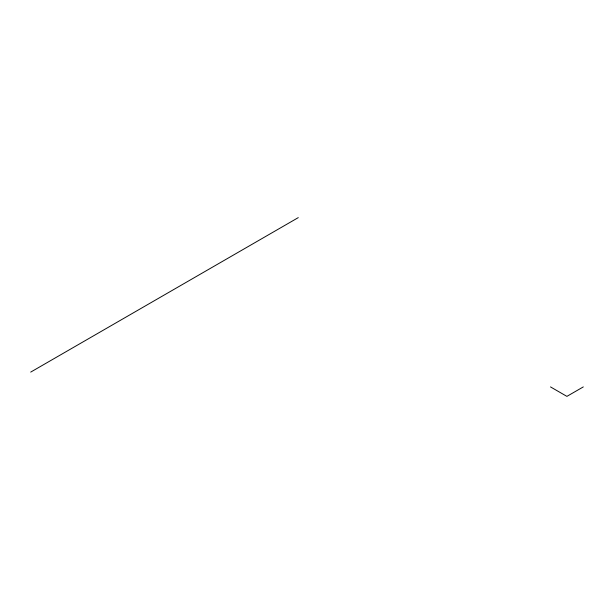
<?xml version="1.0" encoding="UTF-8"?>
<svg xmlns="http://www.w3.org/2000/svg" width="614" height="614" viewBox="0 0 614 614"><rect width="100%" height="100%" fill="white"/><g stroke="black" fill="none" stroke-linecap="round" stroke-linejoin="round"><path stroke-width="0.92" d="M30.7 372.107L298.274 217.625M583.3 386.912L566.899 396.375L550.497 386.912"/></g></svg>
